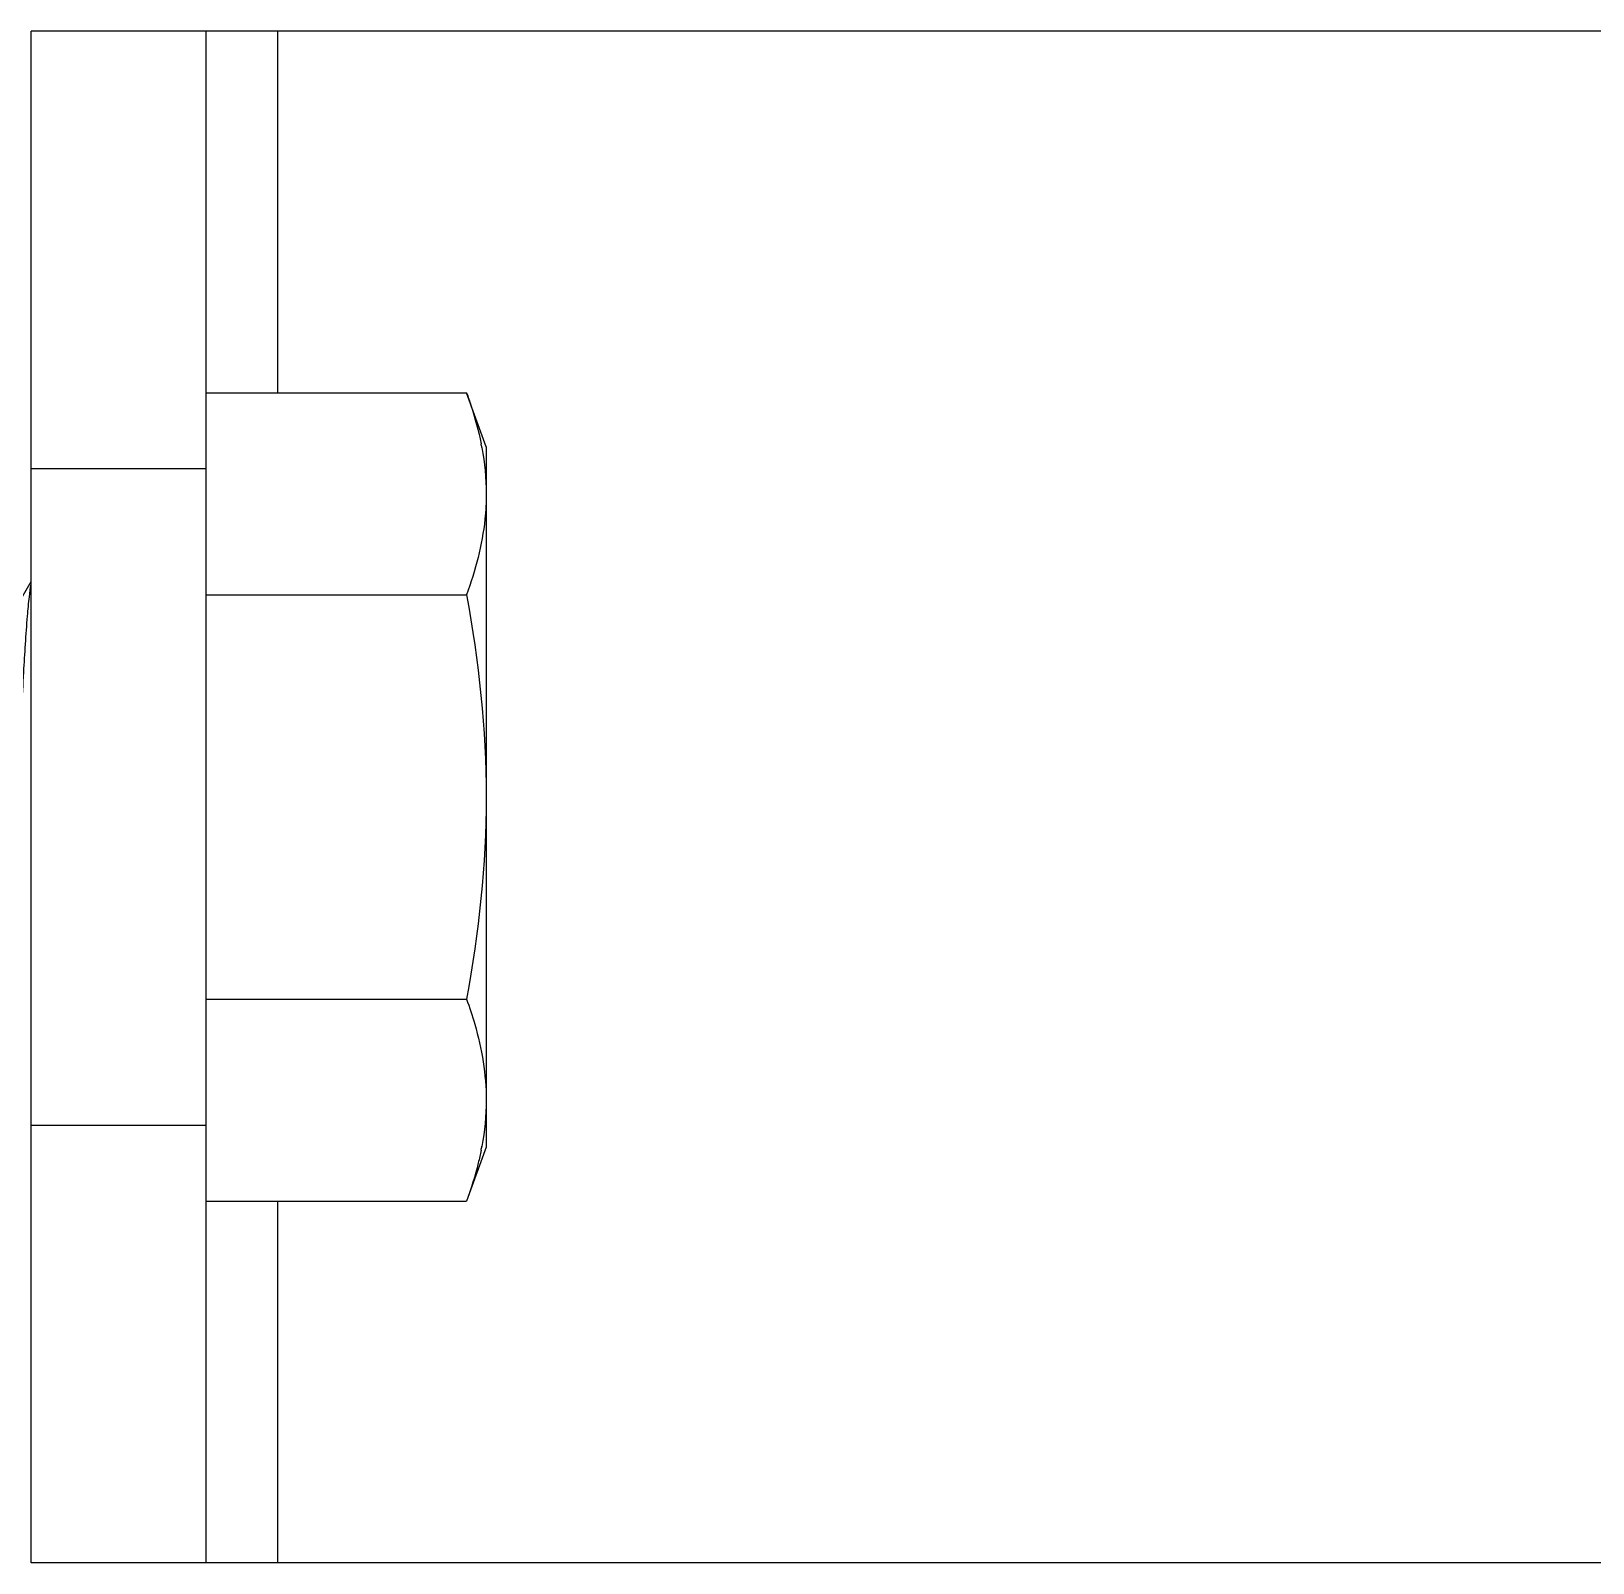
# Model space of a CAD drawing. Header units: inches. Extents: x -1293886 to -986005, y -15154 to 203628.
# Drawn here: x -1240756.6 to -1240636.8, y 83709.1 to 83826.6 of the extents above; entities that cross this region are included whole.
import ezdxf

# ---------------------------------------------------------------- set-up
doc = ezdxf.new("R2010")
doc.units = ezdxf.units.IN
doc.header["$LTSCALE"] = 100
doc.header["$MEASUREMENT"] = 0
doc.layers.add('W_DIM', color=4, linetype='Continuous')

# ---------------------------------------------------------------- blocks, each defined once
blk = doc.blocks.new('1111')
at = {"layer": 'W_DIM', "color": 7}
for p, q in [((-2280242.21, 1708209.8), (-2280242.21, 1708327.29)), ((-2280105.62, 1708327.29), (-2280242.21, 1708327.29)), ((-2280228.78, 1708209.8), (-2280228.78, 1708327.29)), ((-2280223.3, 1708299.55), (-2280223.3, 1708327.29)), ((-2280228.78, 1708299.55), (-2280208.81, 1708299.55)), ((-2280207.3, 1708295.4), (-2280208.81, 1708299.55)), ((-2280207.3, 1708295.4), (-2280207.3, 1708241.69)), ((-2280228.78, 1708293.72), (-2280242.21, 1708293.72)), ((-2280243.65, 1708282.6), (-2280242.21, 1708285.07)), ((-2280228.78, 1708284.05), (-2280208.81, 1708284.05)), ((-2280228.78, 1708253.04), (-2280208.81, 1708253.04)), ((-2280242.21, 1708243.37), (-2280228.78, 1708243.37)), ((-2280207.3, 1708241.69), (-2280208.81, 1708237.54)), ((-2280228.78, 1708237.54), (-2280208.81, 1708237.54)), ((-2280223.3, 1708209.8), (-2280223.3, 1708237.54)), ((-2280105.62, 1708209.8), (-2280242.21, 1708209.8))]:
    blk.add_line(p, q, dxfattribs=at)
for centre, start, end in [((-2280228.97, 1708291.38), 10.5275, 11.305), ((-2280228.97, 1708245.71), 348.6919, 349.4725)]:
    blk.add_arc(centre, 21.7, start, end, dxfattribs=at)
for points, knots in [([(-2280208.81, 1708299.55), (-2280208.69, 1708299.23), (-2280208.25, 1708297.94), (-2280207.89, 1708296.63), (-2280207.69, 1708295.63)], [0, 0, 0, 0, 0.253106, 1, 1, 1, 1]), ([(-2280207.3, 1708291.8), (-2280207.3, 1708291.15), (-2280207.44, 1708288.51), (-2280208.13, 1708285.92), (-2280208.81, 1708284.05)], [0, 0, 0, 0, 0.246324, 1, 1, 1, 1]), ([(-2280243.36, 1708266.42), (-2280243.26, 1708268.46), (-2280243.08, 1708272.36), (-2280242.81, 1708277.69), (-2280242.58, 1708281.48), (-2280242.38, 1708283.74), (-2280242.27, 1708284.56), (-2280242.21, 1708284.88)], [0, 0, 0, 0, 0.33063, 0.632635, 0.865973, 0.946815, 1, 1, 1, 1]), ([(-2280208.81, 1708253.04), (-2280208.58, 1708252.41), (-2280207.75, 1708249.9), (-2280207.3, 1708247.25), (-2280207.3, 1708245.29)], [0, 0, 0, 0, 0.255696, 1, 1, 1, 1]), ([(-2280207.69, 1708241.45), (-2280207.76, 1708241.12), (-2280208.05, 1708239.8), (-2280208.46, 1708238.5), (-2280208.81, 1708237.54)], [0, 0, 0, 0, 0.247155, 1, 1, 1, 1])]:
    blk.add_open_spline(points, degree=3, knots=knots, dxfattribs=at)
for points in [[(-2280207.64, 1708295.34), (-2280207.42, 1708294.18), (-2280207.3, 1708292.99), (-2280207.3, 1708291.8)], [(-2280208.81, 1708284.05), (-2280207.88, 1708278.94), (-2280207.3, 1708273.74), (-2280207.3, 1708268.54)], [(-2280207.3, 1708268.54), (-2280207.3, 1708263.35), (-2280207.88, 1708258.15), (-2280208.81, 1708253.04)], [(-2280207.3, 1708245.29), (-2280207.3, 1708244.1), (-2280207.42, 1708242.91), (-2280207.64, 1708241.74)]]:
    blk.add_open_spline(points, degree=3, dxfattribs=at)

msp = doc.modelspace()

# ---------------------------------------------------------------- block references
at = {"layer": 'W_DIM'}
msp.add_blockref('1111', (1039485.65, -1624500.72), dxfattribs=at)

doc.saveas('drawing.dxf')
